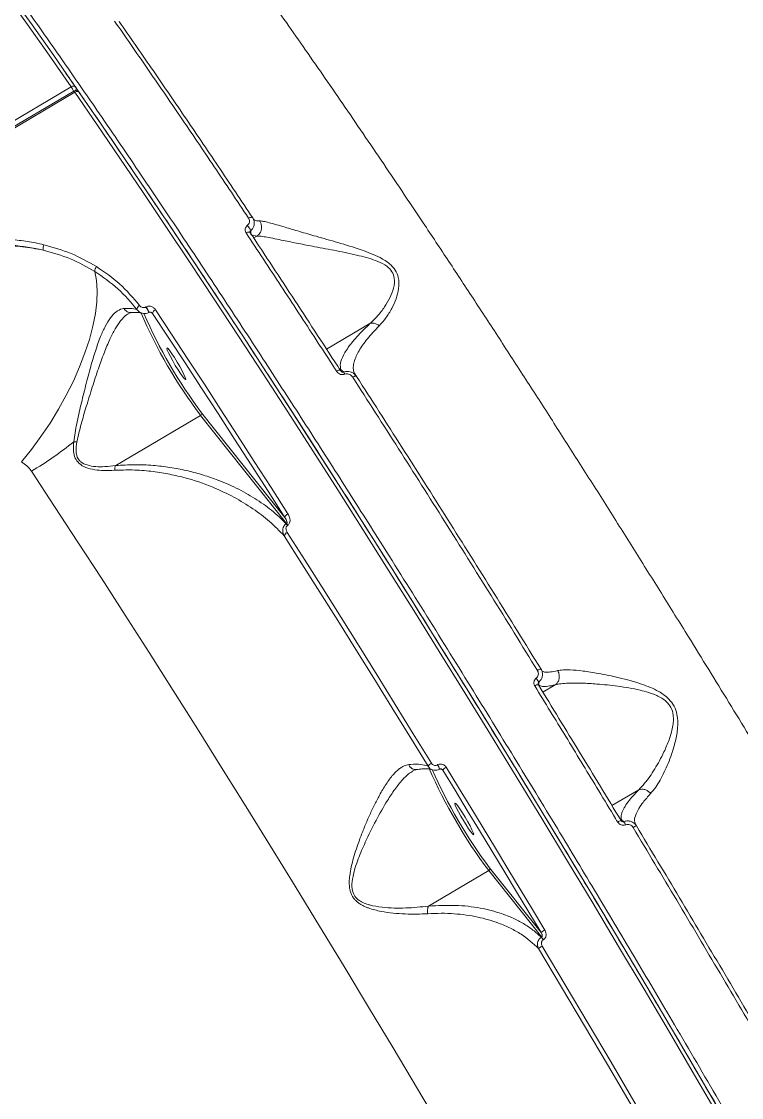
# Model space of a CAD drawing. Header units: millimetres. Extents: x -8607 to 7621, y -5747 to 4382.
# Drawn here: x 4446.3 to 4622.5, y 482.3 to 745.5 of the extents above; entities that cross this region are included whole.
import ezdxf

# ---------------------------------------------------------------- set-up
doc = ezdxf.new("R2010")
doc.units = ezdxf.units.MM
doc.layers.add('DIKOM_ОБЪЕКТ', color=7, linetype='Continuous')

msp = doc.modelspace()

# ---------------------------------------------------------------- linework, layer by layer
at = {"layer": 'DIKOM_ОБЪЕКТ', "color": 7, "linetype": 'Continuous', "lineweight": 15}
for p, q in [((4043.582, 484.021), (4458.451, 729.523)), ((4459.093, 728.521), (4044.224, 483.018)), ((4459.346, 728.231), (4044.477, 482.728)), ((4460.424, 728.229), (4460.459, 728.168)), ((4503.932, 693.052), (4503.122, 692.573)), ((4503.936, 693.055), (4503.932, 693.052)), ((4476.769, 675.667), (4476.844, 675.712)), ((4477.437, 674.351), (4477.462, 674.343)), ((4477.462, 674.343), (4477.537, 674.388)), ((4478.408, 674.064), (4477.924, 674.406)), ((4531.555, 671.619), (4520.959, 665.35)), ((4524.025, 660.636), (4524.42, 660.366)), ((4469.36, 636.895), (4490.145, 649.194)), ((4511.186, 622.738), (4490.145, 649.194)), ((4490.38, 649.822), (4510.745, 624.216)), ((4511.082, 622.677), (4511.186, 622.738)), ((4511.471, 622.327), (4511.367, 622.265)), ((4572.755, 583.306), (4572.76, 583.29)), ((4576.898, 583.256), (4573.875, 581.468)), ((4548.062, 563.686), (4548.09, 563.703)), ((4548.561, 562.636), (4548.585, 562.629)), ((4548.585, 562.629), (4548.614, 562.646)), ((4549.361, 562.41), (4548.964, 562.686)), ((4597.325, 557.604), (4590.776, 553.728)), ((4592.685, 550.579), (4593.016, 550.353)), ((4596.647, 549.06), (4596.759, 548.754)), ((4545.907, 529.147), (4560.616, 537.851)), ((4573.583, 521.576), (4560.616, 537.851)), ((4560.851, 538.479), (4573.447, 522.67)), ((4573.494, 521.524), (4573.583, 521.576)), ((4574.018, 520.922), (4573.929, 520.87))]:
    msp.add_line(p, q, dxfattribs=at)
at = {"layer": 'DIKOM_ОБЪЕКТ', "color": 7, "linetype": 'Continuous', "lineweight": 15, "flags": 128}
for points in [[(4369.009, 843.328), (4369.601, 842.825), (4372.164, 840.547), (4374.892, 837.974), (4377.782, 835.108), (4380.832, 831.95), (4384.04, 828.503), (4387.402, 824.77), (4390.917, 820.755), (4394.58, 816.461), (4398.389, 811.891), (4402.341, 807.05), (4406.432, 801.94), (4410.659, 796.568), (4415.018, 790.936), (4419.506, 785.051), (4424.119, 778.916), (4428.853, 772.538), (4433.704, 765.92), (4438.667, 759.07), (4443.74, 751.993), (4448.917, 744.694), (4454.194, 737.18), (4459.567, 729.457)], [(4458.451, 729.523), (4453.066, 737.264), (4447.776, 744.796), (4442.587, 752.113)], [(4459.532, 729.519), (4459.5, 729.559), (4459.403, 729.638), (4459.279, 729.69), (4459.133, 729.714), (4458.971, 729.709), (4458.799, 729.674), (4458.623, 729.611), (4458.451, 729.523)], [(4459.346, 728.231), (4459.518, 728.319), (4459.693, 728.381), (4459.865, 728.416), (4460.027, 728.422), (4460.172, 728.399), (4460.296, 728.347), (4460.393, 728.269), (4460.424, 728.229)], [(4617.1, 477.314), (4610.973, 487.817), (4604.809, 498.321), (4598.613, 508.816), (4592.39, 519.295), (4586.146, 529.748), (4579.886, 540.167), (4573.614, 550.542), (4567.337, 560.866), (4561.06, 571.128), (4554.788, 581.321), (4548.525, 591.436), (4542.279, 601.465), (4536.053, 611.399), (4529.853, 621.229), (4523.684, 630.948), (4517.552, 640.547), (4511.461, 650.018), (4505.417, 659.354), (4499.424, 668.545), (4493.489, 677.586), (4487.615, 686.467), (4481.809, 695.182), (4476.073, 703.722), (4470.415, 712.082), (4464.837, 720.254), (4459.346, 728.231)], [(4460.459, 728.168), (4465.937, 720.21), (4471.502, 712.058), (4477.147, 703.718), (4482.868, 695.197), (4488.661, 686.503), (4494.521, 677.643), (4500.442, 668.625), (4506.42, 659.455), (4512.45, 650.142), (4518.526, 640.693), (4524.644, 631.117), (4530.798, 621.421), (4536.983, 611.614), (4543.195, 601.704), (4549.426, 591.699), (4555.674, 581.608), (4561.931, 571.439), (4568.194, 561.201), (4574.456, 550.902), (4580.712, 540.552), (4586.957, 530.158), (4593.187, 519.73), (4599.395, 509.276), (4605.576, 498.805), (4611.725, 488.326), (4617.838, 477.848)], [(4501.879, 697.428), (4502.043, 697.514), (4502.209, 697.579), (4502.369, 697.622), (4502.518, 697.641), (4502.651, 697.635), (4502.762, 697.604), (4502.849, 697.55), (4502.907, 697.475)], [(4501.246, 693.815), (4501.416, 693.903), (4501.586, 693.97), (4501.75, 694.013), (4501.902, 694.031), (4502.035, 694.022), (4502.146, 693.988), (4502.229, 693.929), (4502.282, 693.847)], [(4446.325, 637.795), (4448.756, 640.814), (4451.09, 643.987), (4453.303, 647.284), (4455.374, 650.671), (4457.282, 654.116), (4459.008, 657.583), (4460.536, 661.04), (4461.85, 664.452), (4462.937, 667.784), (4463.786, 671.005), (4464.39, 674.083), (4464.742, 676.986), (4464.838, 679.687), (4464.678, 682.159), (4464.263, 684.377)], [(4510.745, 624.216), (4506.629, 630.663), (4502.53, 637.053), (4498.451, 643.384), (4494.394, 649.653), (4490.359, 655.857), (4486.349, 661.996), (4482.365, 668.065), (4478.408, 674.064)], [(4479.084, 675.031), (4483.05, 669.018), (4487.044, 662.934), (4491.063, 656.781), (4495.107, 650.561), (4499.175, 644.278), (4503.263, 637.932), (4507.372, 631.527), (4511.498, 625.064)], [(4486.177, 658.144), (4486.423, 657.947), (4486.486, 658.065), (4486.362, 658.487), (4486.06, 659.179), (4485.605, 660.085), (4485.034, 661.132), (4484.393, 662.236), (4483.734, 663.305), (4483.111, 664.255), (4482.573, 665.007), (4482.165, 665.502), (4481.919, 665.699), (4481.856, 665.581), (4481.98, 665.159), (4482.282, 664.467), (4482.737, 663.561), (4483.308, 662.514), (4483.949, 661.41), (4484.608, 660.341), (4485.231, 659.391), (4485.769, 658.639), (4486.177, 658.144)], [(4523.388, 659.991), (4523.556, 660.081), (4523.724, 660.153), (4523.883, 660.203), (4524.028, 660.231), (4524.154, 660.234), (4524.255, 660.214), (4524.329, 660.17), (4524.354, 660.139)], [(4524.42, 660.366), (4524.332, 660.325), (4524.242, 660.302)], [(4527.34, 658.534), (4527.504, 658.622), (4527.666, 658.692), (4527.821, 658.743), (4527.962, 658.773), (4528.086, 658.781), (4528.188, 658.765), (4528.264, 658.728), (4528.311, 658.67)], [(4549.118, 474.411), (4543.179, 484.434), (4537.216, 494.435), (4531.235, 504.404), (4525.242, 514.331), (4519.242, 524.208), (4513.242, 534.024), (4507.245, 543.772), (4501.259, 553.441), (4495.289, 563.024), (4489.339, 572.51), (4483.417, 581.892), (4477.527, 591.16), (4471.674, 600.306), (4465.865, 609.322), (4460.104, 618.198), (4454.397, 626.927), (4448.75, 635.501)], [(4545.773, 563.401), (4541.345, 570.598), (4536.922, 577.756), (4532.506, 584.874), (4528.098, 591.947), (4523.7, 598.973), (4519.314, 605.949), (4514.942, 612.871), (4510.586, 619.738)], [(4511.349, 620.553), (4515.715, 613.671), (4520.096, 606.733), (4524.492, 599.742), (4528.899, 592.7), (4533.317, 585.611), (4537.743, 578.478), (4542.176, 571.304), (4546.613, 564.092)], [(4573.447, 522.67), (4570.443, 527.676), (4567.436, 532.673), (4564.426, 537.66), (4561.415, 542.636), (4558.402, 547.6), (4555.388, 552.551), (4552.374, 557.488), (4549.361, 562.41)], [(4550.206, 563.111), (4553.226, 558.177), (4556.247, 553.228), (4559.268, 548.265), (4562.288, 543.289), (4565.307, 538.301), (4568.324, 533.303), (4571.338, 528.294), (4574.349, 523.276)], [(4556.648, 546.8), (4556.894, 546.604), (4556.957, 546.721), (4556.833, 547.143), (4556.531, 547.835), (4556.076, 548.742), (4555.505, 549.789), (4554.864, 550.892), (4554.205, 551.962), (4553.582, 552.911), (4553.044, 553.664), (4552.636, 554.158), (4552.39, 554.355), (4552.327, 554.238), (4552.451, 553.816), (4552.753, 553.124), (4553.208, 552.217), (4553.779, 551.17), (4554.42, 550.067), (4555.079, 548.997), (4555.703, 548.048), (4556.24, 547.295), (4556.648, 546.8)], [(4617.131, 443.115), (4611.709, 452.553), (4606.245, 462.009), (4600.744, 471.477), (4595.21, 480.952), (4589.646, 490.426), (4584.057, 499.892), (4578.445, 509.346), (4572.816, 518.779)], [(4573.716, 519.37), (4579.358, 509.916), (4584.982, 500.442), (4590.584, 490.954), (4596.16, 481.46), (4601.706, 471.964), (4607.219, 462.475), (4612.695, 452.998), (4618.13, 443.539)]]:
    msp.add_lwpolyline(points, dxfattribs=at)
at = {"layer": 'DIKOM_ОБЪЕКТ', "color": 7, "linetype": 'Continuous', "lineweight": 15}
for centre, radius, start, end in [((4450.372, 724.014), 9.779, 27.32153, 34.29421), ((4458.709, 728.95), 1, 24.21783, 34.70362), ((4458.939, 729.089), 0.734, 324.01716, 21.63514), ((4459.602, 727.66), 1, 34.6639, 120.61533), ((4458.743, 727.961), 0.66, 24.11737, 58.04567), ((4499.758, 693.506), 2.767, 18.30534, 49.3764), ((4453.647, 690.031), 2.064, 154.1135, 191.56945), ((4465.787, 684.498), 1.529, 135.61446, 184.53355), ((4475.739, 675.023), 1.185, 116.66675, 176.3071), ((4586.331, 721.98), 120.621, 203.25582, 217.11556), ((4586.768, 722.264), 120.576, 203.54158, 216.92761), ((4473.397, 673.059), 4.263, 17.54036, 37.72687), ((4473.383, 673.051), 4.366, 17.84837, 37.55267), ((4479.464, 674.045), 1.056, 111.11765, 179.0045), ((4520.051, 657.128), 5.753, 21.66099, 27.38894), ((4489.919, 649.637), 0.497, 296.98629, 21.88475), ((4407.251, 705.663), 81.516, 300.60283, 309.48281), ((4459.072, 635.684), 7.064, 83.59005, 89.9071), ((4511.947, 623.908), 1.24, 111.20803, 165.60628), ((4506.985, 619.537), 5.162, 31.90673, 37.46593), ((4507.089, 619.598), 5.162, 31.90673, 37.46593), ((4511.889, 619.283), 1.38, 113.04684, 160.73443), ((4573.332, 585.903), 1.176, 86.01861, 132.06042), ((4569.929, 582.641), 3.202, 23.34564, 44.40589), ((4572.718, 582.06), 1.247, 88.28248, 131.53641), ((4547.598, 562.035), 2.281, 115.59748, 143.18243), ((4545.542, 561.78), 3.16, 15.58413, 37.10001), ((4545.554, 561.788), 3.177, 15.65907, 37.05599), ((4660.799, 613.058), 125.271, 203.66818, 216.8955), ((4658.513, 611.738), 122.085, 203.7554, 216.87469), ((4551.071, 561.207), 2.092, 114.45388, 144.87406), ((4593.515, 547.902), 2.238, 103.47315, 126.85248), ((4590.433, 547.686), 3.878, 20.16256, 33.22437), ((4597.336, 546.484), 2.342, 104.24443, 126.51223), ((4560.39, 538.293), 0.497, 297.02225, 21.96596), ((4576.958, 518.415), 5.517, 118.21767, 129.52436), ((4568.167, 517.512), 6.669, 30.22715, 36.98134), ((4568.256, 517.565), 6.669, 30.22715, 36.98134), ((4577.157, 513.152), 7.106, 118.95588, 127.64948)]:
    msp.add_arc(centre, radius, start, end, dxfattribs=at)
for points, knots in [([(4403.164, 807.87), (4404.701, 805.953), (4408.731, 800.927), (4415.644, 792.037), (4423.762, 781.325), (4432.045, 770.132), (4440.195, 758.897), (4448.388, 747.402), (4456.493, 735.853), (4465.331, 723.081), (4474.933, 709.002), (4485.147, 693.801), (4495.306, 678.476), (4505.084, 663.544), (4514.717, 648.668), (4524.073, 634.068), (4534.097, 618.27), (4544.789, 601.241), (4555.942, 583.276), (4566.833, 565.544), (4577.137, 548.599), (4587.123, 532.018), (4596.675, 516.014), (4606.618, 499.202), (4616.925, 481.608), (4627.372, 463.584), (4637.4, 446.102), (4646.731, 429.672), (4655.631, 413.844), (4664.013, 398.794), (4672.854, 382.76), (4682.088, 365.823), (4691.46, 348.402), (4700.268, 331.805), (4708.291, 316.477), (4715.778, 301.97), (4722.674, 288.416), (4729.673, 274.446), (4736.692, 260.182), (4743.51, 246.018), (4749.698, 232.855), (4755.128, 221.007), (4759.997, 210.083), (4764.283, 200.163), (4768.224, 190.745), (4770.506, 184.992), (4771.67, 182.06)], [0, 0, 0, 0, 0.0156509, 0.0410528, 0.0664547, 0.0899044, 0.1133542, 0.1348277, 0.1563011, 0.1771003, 0.2025022, 0.227904, 0.2513538, 0.2748036, 0.2962771, 0.3177505, 0.3385497, 0.3639515, 0.3893534, 0.4128032, 0.436253, 0.4577264, 0.4791999, 0.4999991, 0.5244807, 0.5489623, 0.5715463, 0.5941304, 0.614795, 0.6354597, 0.6554668, 0.6808687, 0.7062706, 0.7297205, 0.7531703, 0.7746438, 0.7961173, 0.8169165, 0.8423185, 0.8677204, 0.8911702, 0.9146201, 0.9360936, 0.9575671, 0.9783663, 1, 1, 1, 1]), ([(4487.93, 777.405), (4490.738, 773.599), (4496.362, 765.973), (4505.301, 753.52), (4514.595, 740.338), (4524.262, 726.38), (4534.26, 711.708), (4543.169, 698.436), (4550.84, 686.875), (4557.188, 677.23), (4563.616, 667.386), (4570.086, 657.399), (4576.582, 647.299), (4583.104, 637.084), (4589.675, 626.718), (4596.272, 616.239), (4602.879, 605.672), (4610.575, 593.281), (4619.385, 578.979), (4629.19, 562.906), (4638.886, 546.861), (4648.319, 531.104), (4657.575, 515.502), (4666.579, 500.188), (4675.686, 484.561), (4684.867, 468.657), (4694.046, 452.599), (4702.966, 436.837), (4711.494, 421.616), (4719.715, 406.793), (4727.569, 392.482), (4735.37, 378.115), (4743.082, 363.746), (4750.627, 349.508), (4757.793, 335.802), (4764.482, 322.828), (4770.767, 310.452), (4776.616, 298.752), (4781.993, 287.802), (4786.946, 277.543), (4789.92, 271.225), (4791.409, 268.063)], [0, 0, 0, 0, 0.03134419, 0.06278625, 0.09437289, 0.12605966, 0.15789521, 0.18983324, 0.20889685, 0.22796047, 0.24711226, 0.26626406, 0.28515516, 0.30404626, 0.32302307, 0.34199989, 0.36083371, 0.37968863, 0.40783653, 0.43605496, 0.46343133, 0.4908725, 0.51724689, 0.54367912, 0.56966771, 0.59786162, 0.62612609, 0.65354693, 0.68103254, 0.70744938, 0.73392402, 0.75995407, 0.78821804, 0.81655262, 0.84404121, 0.87159459, 0.89807625, 0.92461569, 0.95070922, 0.97533148, 1, 1, 1, 1]), ([(4501.879, 697.428), (4499.063, 701.649), (4493.428, 710.097), (4485.159, 722.312), (4477.016, 734.216), (4471.741, 741.798), (4469.102, 745.592)], [0, 0, 0, 0, 0.2488739, 0.4981939, 0.748869, 1, 1, 1, 1]), ([(4470.205, 745.528), (4472.814, 741.776), (4478.038, 734.267), (4486.137, 722.431), (4494.41, 710.213), (4500.073, 701.723), (4502.907, 697.475)], [0, 0, 0, 0, 0.248874, 0.4981941, 0.7488692, 1, 1, 1, 1]), ([(4770.105, 182.848), (4769.016, 185.591), (4766.485, 191.965), (4761.851, 202.969), (4756.229, 215.805), (4749.995, 229.537), (4743.195, 244.076), (4735.854, 259.362), (4727.993, 275.352), (4719.614, 292.034), (4710.741, 309.366), (4701.405, 327.29), (4691.652, 345.719), (4681.525, 364.57), (4671.183, 383.552), (4660.65, 402.621), (4649.963, 421.732), (4639.021, 441.066), (4627.872, 460.54), (4616.565, 480.07), (4604.984, 499.848), (4593.14, 519.845), (4581.049, 540.024), (4568.899, 560.075), (4556.744, 579.905), (4544.643, 599.42), (4532.634, 618.557), (4520.738, 637.276), (4508.973, 655.554), (4497.375, 673.337), (4485.994, 690.55), (4474.896, 707.087), (4465.215, 721.308), (4459.361, 729.741), (4456.984, 733.167)], [0, 0, 0, 0, 0.0241323, 0.0560857, 0.0881398, 0.1202452, 0.1523506, 0.1844047, 0.2163581, 0.2483115, 0.2803656, 0.312471, 0.3445764, 0.3766305, 0.4085839, 0.4393595, 0.4702252, 0.5011365, 0.5320479, 0.5629135, 0.5936892, 0.6256425, 0.6576965, 0.6898019, 0.7219072, 0.7539612, 0.7859145, 0.8178679, 0.8499219, 0.8820272, 0.9141326, 0.9461866, 0.9781399, 1, 1, 1, 1]), ([(4501.246, 693.815), (4501.221, 693.855), (4501.114, 694.03), (4501.011, 694.374), (4501.041, 694.833), (4501.217, 695.268), (4501.445, 695.493), (4501.56, 695.606)], [0, 0, 0, 0, 0.07334, 0.3225289, 0.5550505, 0.7773837, 1, 1, 1, 1]), ([(4501.56, 695.606), (4501.676, 695.72), (4501.907, 695.948), (4502.085, 696.389), (4502.117, 696.856), (4502.014, 697.208), (4501.904, 697.387), (4501.879, 697.428)], [0, 0, 0, 0, 0.2210992, 0.4418507, 0.6744982, 0.9251297, 1, 1, 1, 1]), ([(4502.907, 697.475), (4502.95, 697.404), (4503.135, 697.097), (4503.31, 696.491), (4503.257, 695.693), (4502.959, 694.946), (4502.578, 694.566), (4502.385, 694.375)], [0, 0, 0, 0, 0.07351569, 0.31982425, 0.55076231, 0.77342301, 1, 1, 1, 1]), ([(4503.089, 697.227), (4503.143, 697.118), (4503.314, 696.773), (4504.026, 696.764), (4504.514, 696.759)], [0, 0, 0, 0, 0.312847, 1, 1, 1, 1]), ([(4504.514, 696.759), (4504.541, 696.724), (4504.715, 696.498), (4504.975, 695.987), (4505.112, 695.181), (4504.973, 694.34), (4504.584, 693.576), (4504.152, 693.229), (4503.936, 693.055)], [0, 0, 0, 0, 0.0319477, 0.2048554, 0.4036422, 0.6024283, 0.8012141, 1, 1, 1, 1]), ([(4504.514, 696.759), (4504.544, 696.759), (4504.808, 696.763), (4505.488, 696.67), (4506.855, 696.339), (4508.636, 695.836), (4511.094, 695.111), (4514.34, 694.152), (4518.693, 692.896), (4523.769, 691.452), (4528.314, 690.093), (4531.763, 688.836), (4534.165, 687.769), (4536.306, 686.441), (4537.86, 684.739), (4538.71, 682.629), (4538.69, 680.188), (4538.002, 677.646), (4536.904, 675.238), (4535.514, 672.99), (4534.402, 671.744), (4533.842, 671.118)], [0, 0, 0, 0, 0.0056302, 0.050195, 0.0960217, 0.143343, 0.1917784, 0.2623064, 0.3349975, 0.4257397, 0.519189, 0.5587289, 0.5987864, 0.6438233, 0.6799326, 0.7160762, 0.7691291, 0.823202, 0.8784525, 0.9388515, 1, 1, 1, 1]), ([(4431.447, 691.69), (4432.819, 691.868), (4435.558, 692.222), (4439.66, 692.375), (4443.748, 692.235), (4447.82, 691.791), (4450.464, 691.219), (4451.791, 690.932)], [0, 0, 0, 0, 0.1976813, 0.3947, 0.5930892, 0.7957984, 1, 1, 1, 1]), ([(4523.388, 659.991), (4523.057, 660.503), (4521.401, 663.065), (4516.842, 670.094), (4509.753, 680.954), (4504.083, 689.526), (4501.246, 693.815)], [0, 0, 0, 0, 0.0441427, 0.2207211, 0.6100162, 1, 1, 1, 1]), ([(4502.385, 694.375), (4502.351, 694.344), (4502.311, 694.308), (4502.254, 694.228), (4502.211, 694.132), (4502.204, 694), (4502.238, 693.906), (4502.273, 693.858), (4502.282, 693.847)], [0, 0, 0, 0, 0.1599555, 0.1864954, 0.3964504, 0.6399172, 0.9173028, 1, 1, 1, 1]), ([(4502.282, 693.847), (4505.909, 688.362), (4513.173, 677.377), (4520.635, 665.867), (4524.371, 660.104)], [0, 0, 0, 0, 0.4992722, 1, 1, 1, 1]), ([(4502.385, 694.375), (4502.395, 694.119), (4502.408, 693.801), (4502.437, 693.506), (4502.443, 693.448)], [0, 0, 0, 0, 0.8058733, 1, 1, 1, 1]), ([(4503.932, 693.052), (4503.406, 693.111), (4502.806, 693.179), (4502.482, 693.419), (4502.443, 693.448)], [0, 0, 0, 0, 0.8785802, 1, 1, 1, 1]), ([(4531.564, 671.624), (4531.565, 671.625), (4532.211, 672.198), (4533.468, 673.46), (4535.105, 675.581), (4536.491, 677.859), (4537.433, 680.214), (4537.73, 682.466), (4537.076, 684.378), (4535.629, 685.841), (4533.578, 686.875), (4531.265, 687.661), (4527.883, 688.53), (4523.399, 689.456), (4518.383, 690.372), (4514.019, 691.23), (4510.762, 691.888), (4508.253, 692.406), (4506.403, 692.771), (4504.927, 693.016), (4504.214, 693.067), (4503.936, 693.055), (4503.936, 693.055)], [0, 0, 0, 0, 0.00008225, 0.06232455, 0.12456778, 0.17941439, 0.23410565, 0.28469312, 0.31776212, 0.35073444, 0.39339684, 0.43281439, 0.47231893, 0.56657233, 0.6608638, 0.73447722, 0.80798494, 0.85652107, 0.90501739, 0.95252056, 0.9999883, 1, 1, 1, 1]), ([(4451.626, 689.617), (4449.086, 690.111), (4445.244, 690.858), (4439.862, 691.022), (4435.768, 690.881), (4433.035, 690.524), (4431.69, 690.349)], [0, 0, 0, 0, 0.3951678, 0.5979285, 0.8021812, 1, 1, 1, 1]), ([(4431.832, 690.034), (4433.44, 690.25), (4436.672, 690.685), (4441.621, 690.808), (4446.661, 690.536), (4449.964, 689.924), (4451.626, 689.617)], [0, 0, 0, 0, 0.2373861, 0.4771596, 0.7370093, 1, 1, 1, 1]), ([(4464.263, 684.377), (4462.319, 685.478), (4458.386, 687.706), (4453.896, 688.975), (4451.626, 689.617)], [0, 0, 0, 0, 0.4941564, 1, 1, 1, 1]), ([(4451.791, 690.932), (4454.057, 690.291), (4458.642, 688.994), (4462.662, 686.718), (4464.695, 685.567)], [0, 0, 0, 0, 0.4941765, 1, 1, 1, 1]), ([(4474.557, 675.099), (4473.081, 676.843), (4470.091, 680.375), (4466.222, 683.032), (4464.263, 684.377)], [0, 0, 0, 0, 0.493766, 1, 1, 1, 1]), ([(4464.695, 685.567), (4466.647, 684.228), (4470.601, 681.515), (4473.659, 677.908), (4475.207, 676.082)], [0, 0, 0, 0, 0.4937617, 1, 1, 1, 1]), ([(4459.083, 642.748), (4459.316, 644.205), (4459.789, 647.157), (4460.862, 651.747), (4462.002, 656.466), (4463.188, 660.952), (4464.402, 665.024), (4465.583, 668.342), (4466.807, 671.058), (4468.051, 673.115), (4469.428, 674.593), (4470.566, 675.204), (4471.248, 675.303), (4471.399, 675.325)], [0, 0, 0, 0, 0.1027355, 0.2080261, 0.319922, 0.4345866, 0.5337337, 0.6355488, 0.7190785, 0.8048824, 0.8885099, 0.9753342, 1, 1, 1, 1]), ([(4472.529, 674.026), (4472.366, 673.952), (4471.679, 673.639), (4470.575, 672.391), (4469.209, 670.386), (4467.86, 667.732), (4466.495, 664.462), (4465.071, 660.502), (4463.622, 656.08), (4462.219, 651.511), (4460.862, 647.022), (4460.196, 644.152), (4459.86, 642.703)], [0, 0, 0, 0, 0.0286463, 0.121001, 0.2109513, 0.303392, 0.4118227, 0.5231322, 0.646629, 0.7729922, 0.8854446, 1, 1, 1, 1]), ([(4471.399, 675.325), (4471.945, 675.348), (4473.196, 675.402), (4474.066, 675.208), (4474.557, 675.099)], [0, 0, 0, 0, 0.4365684, 1, 1, 1, 1]), ([(4473.09, 674.358), (4472.976, 674.347), (4472.66, 674.315), (4472.149, 674.514), (4471.71, 674.86), (4471.488, 675.166), (4471.411, 675.303), (4471.399, 675.325)], [0, 0, 0, 0, 0.1707618, 0.4760484, 0.7813427, 0.9660457, 1, 1, 1, 1]), ([(4472.51, 674.07), (4472.609, 674.133), (4472.875, 674.302), (4473.052, 674.319), (4473.163, 674.329)], [0, 0, 0, 0, 0.3725987, 1, 1, 1, 1]), ([(4473.092, 674.318), (4473.214, 674.332), (4473.816, 674.396), (4474.615, 674.377), (4475.393, 674.295), (4475.627, 674.215), (4475.717, 674.185)], [0, 0, 0, 0, 0.0899591, 0.4441248, 0.7885538, 1, 1, 1, 1]), ([(4477.437, 674.351), (4477.243, 674.26), (4476.856, 674.077), (4476.188, 674.059), (4475.53, 674.238), (4474.953, 674.596), (4474.681, 674.941), (4474.557, 675.099)], [0, 0, 0, 0, 0.1951137, 0.3898948, 0.593446, 0.8140328, 1, 1, 1, 1]), ([(4475.207, 676.082), (4475.309, 675.972), (4475.511, 675.755), (4475.903, 675.573), (4476.277, 675.521), (4476.566, 675.565), (4476.712, 675.638), (4476.769, 675.667)], [0, 0, 0, 0, 0.2717964, 0.5388461, 0.7375677, 0.8966132, 1, 1, 1, 1]), ([(4476.844, 675.712), (4476.971, 675.771), (4477.224, 675.89), (4477.692, 675.917), (4478.222, 675.793), (4478.729, 675.486), (4478.972, 675.174), (4479.084, 675.031)], [0, 0, 0, 0, 0.1522737, 0.3040478, 0.5080195, 0.7732317, 1, 1, 1, 1]), ([(4478.408, 674.064), (4478.356, 674.122), (4478.245, 674.245), (4478.042, 674.376), (4477.837, 674.445), (4477.683, 674.452), (4477.579, 674.429), (4477.534, 674.407), (4477.512, 674.395)], [0, 0, 0, 0, 0.27595256, 0.58120693, 0.78407292, 0.90455629, 0.95312184, 1, 1, 1, 1]), ([(4524.42, 660.366), (4524.343, 660.854), (4524.186, 661.836), (4524.97, 663.9), (4526.636, 666.463), (4528.93, 669.11), (4530.857, 670.952), (4531.555, 671.619)], [0, 0, 0, 0, 0.2061847, 0.4154246, 0.6401059, 0.8695985, 1, 1, 1, 1]), ([(4531.555, 671.619), (4531.556, 671.62), (4531.559, 671.622), (4531.562, 671.623), (4531.564, 671.624), (4531.564, 671.624)], [0, 0, 0, 0, 0.4506027, 0.8200212, 1, 1, 1, 1]), ([(4533.842, 671.118), (4533.804, 671.147), (4533.539, 671.353), (4533, 671.635), (4532.23, 671.793), (4531.786, 671.681), (4531.564, 671.624)], [0, 0, 0, 0, 0.0544763, 0.3767164, 0.6883582, 1, 1, 1, 1]), ([(4533.842, 671.118), (4533.205, 670.454), (4531.47, 668.646), (4529.415, 665.984), (4528.111, 663.637), (4527.552, 661.897), (4527.448, 660.637), (4527.592, 659.707), (4527.907, 659.276), (4528.01, 659.134)], [0, 0, 0, 0, 0.1205663, 0.3285332, 0.54108, 0.6708298, 0.8014412, 0.9346922, 1, 1, 1, 1]), ([(4525.398, 659.251), (4525.23, 659.205), (4524.897, 659.112), (4524.354, 659.205), (4523.837, 659.465), (4523.532, 659.775), (4523.402, 659.969), (4523.388, 659.991)], [0, 0, 0, 0, 0.2147712, 0.4259281, 0.681714, 0.9641494, 1, 1, 1, 1]), ([(4524.59, 659.894), (4524.59, 659.894), (4524.48, 659.948), (4524.417, 660.045), (4524.353, 660.141)], [0, 0, 0, 0, 0.0020203, 1, 1, 1, 1]), ([(4524.42, 660.366), (4524.472, 660.323), (4524.708, 660.127), (4524.961, 659.929), (4525.159, 659.774)], [0, 0, 0, 0, 0.2174604, 1, 1, 1, 1]), ([(4524.59, 659.894), (4524.654, 659.855), (4524.763, 659.786), (4524.939, 659.745), (4525.071, 659.748), (4525.133, 659.767), (4525.159, 659.774)], [0, 0, 0, 0, 0.4335393, 0.7470244, 0.8941686, 1, 1, 1, 1]), ([(4525.159, 659.774), (4525.421, 659.851), (4525.935, 660.001), (4526.778, 659.89), (4527.579, 659.514), (4528.072, 659.034), (4528.278, 658.721), (4528.311, 658.67)], [0, 0, 0, 0, 0.22339789, 0.43766818, 0.68497801, 0.94883975, 1, 1, 1, 1]), ([(4527.34, 658.534), (4527.191, 658.72), (4526.928, 659.047), (4526.39, 659.303), (4525.874, 659.386), (4525.557, 659.296), (4525.398, 659.251)], [0, 0, 0, 0, 0.3292165, 0.5797724, 0.7886019, 1, 1, 1, 1]), ([(4572.545, 586.775), (4568.76, 592.9), (4561.18, 605.168), (4549.842, 623.256), (4538.529, 641.128), (4531.073, 652.727), (4527.34, 658.534)], [0, 0, 0, 0, 0.2482503, 0.4971899, 0.7482385, 1, 1, 1, 1]), ([(4528.311, 658.67), (4531.984, 652.957), (4539.339, 641.516), (4550.571, 623.775), (4561.936, 605.649), (4569.584, 593.273), (4573.414, 587.075)], [0, 0, 0, 0, 0.2482505, 0.4971902, 0.7482387, 1, 1, 1, 1]), ([(4469.109, 635.754), (4468.23, 635.714), (4466.614, 635.641), (4464.216, 635.843), (4462.129, 636.33), (4460.42, 637.272), (4459.378, 638.68), (4458.929, 640.556), (4459.027, 641.948), (4459.083, 642.748)], [0, 0, 0, 0, 0.1839977, 0.3384108, 0.4956213, 0.6241643, 0.7374526, 0.8492076, 1, 1, 1, 1]), ([(4459.86, 642.703), (4459.744, 641.958), (4459.546, 640.68), (4459.831, 639.043), (4460.387, 638.21), (4461.168, 637.507), (4462.468, 636.913), (4464.498, 636.604), (4466.876, 636.61), (4468.482, 636.794), (4469.36, 636.895)], [0, 0, 0, 0, 0.150404, 0.2579114, 0.3420738, 0.3655549, 0.4905033, 0.648814, 0.8079294, 1, 1, 1, 1]), ([(4448.75, 635.501), (4448.721, 635.544), (4448.405, 636.014), (4447.684, 636.873), (4446.783, 637.484), (4446.325, 637.795)], [0, 0, 0, 0, 0.0468117, 0.5142778, 1, 1, 1, 1]), ([(4469.354, 636.89), (4470.928, 636.991), (4474.095, 637.196), (4478.502, 636.985), (4482.684, 636.497), (4486.635, 635.739), (4490.398, 634.75), (4494.549, 633.353), (4498.954, 631.45), (4503.466, 628.917), (4507.584, 626.028), (4509.914, 623.796), (4511.082, 622.677)], [0, 0, 0, 0, 0.0822815, 0.1655635, 0.2473025, 0.3294893, 0.4127858, 0.4963688, 0.6205638, 0.7454524, 0.8723894, 1, 1, 1, 1]), ([(4469.109, 635.754), (4469.11, 635.794), (4469.117, 636.009), (4469.169, 636.431), (4469.288, 636.726), (4469.354, 636.89)], [0, 0, 0, 0, 0.0927063, 0.4978143, 1, 1, 1, 1]), ([(4510.586, 619.738), (4509.432, 620.916), (4507.116, 623.278), (4502.979, 626.411), (4498.359, 629.234), (4492.799, 631.87), (4487.34, 633.733), (4482.172, 634.925), (4477.977, 635.568), (4473.647, 635.915), (4470.563, 635.805), (4469.109, 635.754)], [0, 0, 0, 0, 0.1266496, 0.2539552, 0.3833036, 0.5133748, 0.6746734, 0.7563522, 0.8384276, 0.923821, 1, 1, 1, 1]), ([(4469.36, 636.895), (4469.359, 636.894), (4469.357, 636.893), (4469.355, 636.891), (4469.354, 636.89), (4469.354, 636.89)], [0, 0, 0, 0, 0.41913426, 0.76929819, 1, 1, 1, 1]), ([(4511.186, 622.738), (4511.2, 622.748), (4511.23, 622.771), (4511.266, 622.83), (4511.301, 622.974), (4511.218, 623.488), (4510.957, 623.89), (4510.745, 624.216)], [0, 0, 0, 0, 0.0232943, 0.0519863, 0.1042428, 0.2733778, 1, 1, 1, 1]), ([(4511.498, 625.064), (4511.645, 624.794), (4511.926, 624.276), (4512.051, 623.506), (4511.957, 622.93), (4511.764, 622.549), (4511.569, 622.401), (4511.471, 622.327)], [0, 0, 0, 0, 0.3089038, 0.5923477, 0.769742, 0.8844973, 1, 1, 1, 1]), ([(4510.586, 619.738), (4510.463, 620.014), (4510.221, 620.555), (4510.218, 621.37), (4510.422, 621.978), (4510.709, 622.403), (4510.955, 622.584), (4511.082, 622.677)], [0, 0, 0, 0, 0.2736306, 0.5372557, 0.7207985, 0.8565464, 1, 1, 1, 1]), ([(4511.367, 622.265), (4511.304, 622.217), (4511.178, 622.122), (4511.054, 621.88), (4510.998, 621.522), (4511.08, 621.045), (4511.256, 620.722), (4511.349, 620.553)], [0, 0, 0, 0, 0.1190139, 0.237429, 0.412333, 0.6910396, 1, 1, 1, 1]), ([(4573.414, 587.075), (4573.442, 587.027), (4573.61, 586.74), (4573.797, 586.146), (4573.767, 585.307), (4573.466, 584.506), (4573.068, 584.109), (4572.869, 583.91)], [0, 0, 0, 0, 0.0479814, 0.2861611, 0.5242711, 0.7620832, 1, 1, 1, 1]), ([(4577.463, 586.743), (4577.893, 586.816), (4578.761, 586.964), (4580.808, 586.946), (4583.65, 586.685), (4587.685, 586.056), (4592.524, 585.062), (4596.886, 583.893), (4600.147, 582.672), (4602.441, 581.579), (4604.554, 580.107), (4606.067, 578.097), (4606.898, 575.65), (4606.938, 572.67), (4606.341, 569.399), (4605.226, 565.7), (4603.595, 561.813), (4601.82, 558.621), (4600.646, 557.182), (4600.231, 556.674)], [0, 0, 0, 0, 0.0443359, 0.0895887, 0.1599534, 0.2324657, 0.3224987, 0.4152107, 0.4503604, 0.4859282, 0.532942, 0.5664249, 0.5998052, 0.653098, 0.7102645, 0.7686664, 0.8578768, 0.9497899, 1, 1, 1, 1]), ([(4571.891, 582.993), (4571.874, 583.023), (4571.773, 583.195), (4571.661, 583.55), (4571.679, 584.05), (4571.859, 584.527), (4572.098, 584.763), (4572.217, 584.882)], [0, 0, 0, 0, 0.0489193, 0.2870857, 0.5249643, 0.7625368, 1, 1, 1, 1]), ([(4572.217, 584.882), (4572.336, 585), (4572.576, 585.238), (4572.757, 585.717), (4572.775, 586.219), (4572.663, 586.575), (4572.562, 586.747), (4572.545, 586.775)], [0, 0, 0, 0, 0.2376974, 0.4754976, 0.7137247, 0.9520118, 1, 1, 1, 1]), ([(4573.548, 586.889), (4573.61, 586.784), (4573.769, 586.514), (4574.488, 586.34), (4575.666, 586.348), (4576.861, 586.611), (4577.463, 586.743)], [0, 0, 0, 0, 0.1637233, 0.4234628, 0.7097293, 1, 1, 1, 1]), ([(4577.463, 586.743), (4577.487, 586.704), (4577.594, 586.531), (4577.797, 586.088), (4577.939, 585.368), (4577.838, 584.533), (4577.497, 583.775), (4577.102, 583.432), (4576.904, 583.26)], [0, 0, 0, 0, 0.0350348, 0.1552513, 0.3664391, 0.5776263, 0.7888131, 1, 1, 1, 1]), ([(4592.172, 549.692), (4591.829, 550.26), (4590.115, 553.102), (4585.88, 560.101), (4579.459, 570.66), (4574.415, 578.881), (4571.891, 582.993)], [0, 0, 0, 0, 0.0507693, 0.253855, 0.6266991, 1, 1, 1, 1]), ([(4572.761, 583.31), (4572.737, 583.349), (4572.691, 583.423), (4572.696, 583.505), (4572.698, 583.544)], [0, 0, 0, 0, 0.5275786, 1, 1, 1, 1]), ([(4572.869, 583.91), (4572.83, 583.871), (4572.751, 583.793), (4572.694, 583.659), (4572.695, 583.575), (4572.696, 583.545)], [0, 0, 0, 0, 0.38980478, 0.78058304, 1, 1, 1, 1]), ([(4572.76, 583.29), (4576.13, 577.798), (4582.876, 566.801), (4589.619, 555.65), (4592.994, 550.069)], [0, 0, 0, 0, 0.49945, 1, 1, 1, 1]), ([(4572.869, 583.91), (4572.882, 583.689), (4572.897, 583.434), (4572.923, 583.199), (4572.927, 583.167)], [0, 0, 0, 0, 0.8649481, 1, 1, 1, 1]), ([(4576.898, 583.256), (4576.268, 583.124), (4574.998, 582.859), (4573.674, 582.837), (4573.17, 583.059), (4572.927, 583.167)], [0, 0, 0, 0, 0.3372109, 0.6791337, 1, 1, 1, 1]), ([(4576.904, 583.26), (4576.903, 583.259), (4576.901, 583.258), (4576.899, 583.257), (4576.898, 583.256)], [0, 0, 0, 0, 0.6732363, 1, 1, 1, 1]), ([(4597.348, 557.616), (4597.35, 557.617), (4597.825, 558.084), (4599.149, 559.559), (4601.275, 562.571), (4603.27, 566.265), (4604.785, 569.751), (4605.542, 572.321), (4605.83, 574.412), (4605.801, 576.024), (4605.322, 577.74), (4603.931, 579.492), (4601.909, 580.641), (4599.709, 581.44), (4596.509, 582.265), (4592.197, 582.997), (4587.392, 583.459), (4583.316, 583.711), (4580.415, 583.719), (4578.309, 583.56), (4577.333, 583.379), (4576.904, 583.26), (4576.904, 583.26)], [0, 0, 0, 0, 0.0001613, 0.0510818, 0.1436664, 0.2363462, 0.2942865, 0.3520727, 0.3776161, 0.4030705, 0.4335399, 0.4638332, 0.5079553, 0.5427391, 0.5775928, 0.6705658, 0.7636028, 0.836688, 0.9096675, 0.9548339, 0.9999685, 1, 1, 1, 1]), ([(4545.699, 527.277), (4544.808, 527.232), (4543.019, 527.142), (4540.194, 527.192), (4537.28, 527.395), (4534.769, 527.744), (4532.727, 528.192), (4531.427, 528.582), (4530.408, 528.985), (4529.655, 529.349), (4528.927, 529.788), (4528.258, 530.312), (4527.674, 530.928), (4527.207, 531.623), (4526.86, 532.397), (4526.655, 533.149), (4526.546, 533.861), (4526.483, 534.738), (4526.512, 535.637), (4526.657, 537.061), (4526.978, 538.779), (4527.554, 540.979), (4528.237, 543.159), (4529.073, 545.544), (4530.063, 548.105), (4531.212, 550.823), (4532.424, 553.453), (4533.529, 555.627), (4534.498, 557.36), (4535.321, 558.71), (4536.168, 559.958), (4536.978, 561.001), (4537.742, 561.846), (4538.462, 562.515), (4539.2, 563.062), (4539.884, 563.428), (4540.505, 563.655), (4540.875, 563.717), (4541.061, 563.749)], [0, 0, 0, 0, 0.0474359, 0.0951819, 0.143873, 0.1929152, 0.2187556, 0.2447435, 0.2578407, 0.2710017, 0.2844704, 0.2981219, 0.3110421, 0.3243013, 0.3372118, 0.3504487, 0.3604865, 0.3706015, 0.3912163, 0.4020711, 0.4369096, 0.4720906, 0.5079217, 0.5438928, 0.5915219, 0.6394526, 0.68846, 0.7379176, 0.7683275, 0.7988952, 0.8300295, 0.8613976, 0.8863164, 0.9113938, 0.9370182, 0.9628548, 0.9813822, 1, 1, 1, 1]), ([(4541.061, 563.749), (4541.234, 563.765), (4542.321, 563.869), (4544.115, 563.892), (4545.213, 563.567), (4545.773, 563.401)], [0, 0, 0, 0, 0.08498821, 0.53346713, 1, 1, 1, 1]), ([(4541.061, 563.749), (4541.072, 563.722), (4541.165, 563.506), (4541.355, 563.215), (4541.653, 562.928), (4541.913, 562.75), (4542.197, 562.621), (4542.491, 562.551), (4542.743, 562.529), (4542.89, 562.553), (4542.94, 562.561)], [0, 0, 0, 0, 0.0344169, 0.277836, 0.4074103, 0.5407422, 0.670315, 0.8036453, 0.9332176, 1, 1, 1, 1]), ([(4548.561, 562.636), (4548.473, 562.589), (4548.18, 562.431), (4547.598, 562.317), (4546.873, 562.432), (4546.207, 562.797), (4545.917, 563.201), (4545.773, 563.401)], [0, 0, 0, 0, 0.0942627, 0.3122805, 0.5411904, 0.7714099, 1, 1, 1, 1]), ([(4546.613, 564.092), (4546.691, 563.989), (4546.847, 563.783), (4547.194, 563.594), (4547.568, 563.53), (4547.868, 563.584), (4548.017, 563.663), (4548.062, 563.686)], [0, 0, 0, 0, 0.2336562, 0.4673227, 0.6955597, 0.9087114, 1, 1, 1, 1]), ([(4548.09, 563.703), (4548.157, 563.738), (4548.374, 563.853), (4548.81, 563.933), (4549.355, 563.842), (4549.863, 563.565), (4550.091, 563.262), (4550.206, 563.111)], [0, 0, 0, 0, 0.093152, 0.3038958, 0.5302269, 0.765188, 1, 1, 1, 1]), ([(4542.087, 562.167), (4541.729, 561.954), (4540.86, 561.44), (4539.382, 559.944), (4537.651, 557.773), (4535.493, 554.49), (4533.024, 550.171), (4530.644, 545.29), (4528.635, 540.731), (4527.648, 537.666), (4527.189, 535.189), (4527.072, 533.625), (4527.596, 531.852), (4528.576, 530.711), (4529.822, 529.972), (4530.805, 529.618), (4532.361, 529.174), (4535.459, 528.698), (4540.407, 528.553), (4544.073, 528.949), (4545.907, 529.147)], [0, 0, 0, 0, 0.0375724, 0.0909121, 0.1568399, 0.2228529, 0.3270982, 0.4315, 0.506911, 0.5820372, 0.5932653, 0.6343424, 0.6597578, 0.685073, 0.7093402, 0.733764, 0.7389521, 0.7932536, 0.8965881, 1, 1, 1, 1]), ([(4542.064, 562.194), (4542.27, 562.307), (4542.618, 562.498), (4542.868, 562.527), (4542.97, 562.538)], [0, 0, 0, 0, 0.59059301, 1, 1, 1, 1]), ([(4542.941, 562.552), (4543.41, 562.609), (4544.378, 562.728), (4545.502, 562.736), (4546.377, 562.644), (4546.673, 562.546), (4546.816, 562.498)], [0, 0, 0, 0, 0.2442546, 0.5053249, 0.7601255, 1, 1, 1, 1]), ([(4548.615, 562.641), (4548.644, 562.658), (4548.716, 562.699), (4548.863, 562.713), (4549.027, 562.685), (4549.121, 562.625), (4549.169, 562.595)], [0, 0, 0, 0, 0.1755096, 0.4250892, 0.7086602, 1, 1, 1, 1]), ([(4549.361, 562.41), (4549.318, 562.469), (4549.266, 562.541), (4549.184, 562.585), (4549.169, 562.594)], [0, 0, 0, 0, 0.8123233, 1, 1, 1, 1]), ([(4593.016, 550.353), (4592.988, 550.668), (4592.934, 551.302), (4593.364, 552.506), (4594.149, 553.871), (4595.367, 555.521), (4596.619, 556.853), (4597.325, 557.604)], [0, 0, 0, 0, 0.19481202, 0.39164472, 0.57506779, 0.76021364, 1, 1, 1, 1]), ([(4600.231, 556.674), (4599.577, 555.94), (4598.426, 554.646), (4597.312, 553.023), (4596.51, 551.47), (4596.134, 550.185), (4596.427, 549.591), (4596.527, 549.389)], [0, 0, 0, 0, 0.2306232, 0.4063797, 0.5837833, 0.8588679, 1, 1, 1, 1]), ([(4597.325, 557.604), (4597.329, 557.606), (4597.336, 557.611), (4597.344, 557.614), (4597.348, 557.616), (4597.348, 557.616)], [0, 0, 0, 0, 0.50580233, 0.91795312, 1, 1, 1, 1]), ([(4600.231, 556.674), (4600.212, 556.697), (4600.023, 556.928), (4599.58, 557.322), (4598.84, 557.68), (4598.048, 557.812), (4597.581, 557.681), (4597.348, 557.616)], [0, 0, 0, 0, 0.0262315, 0.2630996, 0.508735, 0.7543675, 1, 1, 1, 1]), ([(4593.016, 550.353), (4593.066, 550.309), (4593.276, 550.129), (4593.504, 549.948), (4593.677, 549.811)], [0, 0, 0, 0, 0.2408328, 1, 1, 1, 1]), ([(4594.073, 549.023), (4593.889, 548.971), (4593.533, 548.872), (4592.982, 548.984), (4592.499, 549.253), (4592.281, 549.546), (4592.172, 549.692)], [0, 0, 0, 0, 0.2592201, 0.5021627, 0.7511322, 1, 1, 1, 1]), ([(4593.169, 549.895), (4593.119, 549.932), (4593.048, 549.984), (4593.01, 550.059), (4592.999, 550.081)], [0, 0, 0, 0, 0.701926, 1, 1, 1, 1]), ([(4593.169, 549.896), (4593.211, 549.867), (4593.303, 549.805), (4593.466, 549.772), (4593.598, 549.783), (4593.659, 549.805), (4593.677, 549.811)], [0, 0, 0, 0, 0.30071797, 0.65289252, 0.90108326, 1, 1, 1, 1]), ([(4593.677, 549.811), (4593.71, 549.824), (4593.999, 549.937), (4594.601, 550.04), (4595.453, 549.891), (4596.237, 549.461), (4596.586, 548.989), (4596.759, 548.754)], [0, 0, 0, 0, 0.0300202, 0.263948, 0.5066423, 0.7544466, 1, 1, 1, 1]), ([(4595.942, 548.366), (4595.836, 548.51), (4595.622, 548.798), (4595.147, 549.065), (4594.63, 549.16), (4594.267, 549.099), (4594.093, 549.031), (4594.073, 549.023)], [0, 0, 0, 0, 0.2486747, 0.49752, 0.7389377, 0.9703205, 1, 1, 1, 1]), ([(4643.245, 468.059), (4641.479, 471.122), (4636.318, 480.073), (4627.651, 494.969), (4617.199, 512.755), (4606.622, 530.589), (4599.505, 542.435), (4595.942, 548.366)], [0, 0, 0, 0, 0.1144542, 0.3345003, 0.5550756, 0.7772654, 1, 1, 1, 1]), ([(4596.759, 548.754), (4600.271, 542.908), (4607.304, 531.203), (4617.816, 513.483), (4628.289, 495.665), (4637.005, 480.687), (4642.196, 471.685), (4643.958, 468.629)], [0, 0, 0, 0, 0.2200461, 0.4406213, 0.6628108, 0.8855451, 1, 1, 1, 1]), ([(4545.699, 527.277), (4545.688, 527.35), (4545.654, 527.587), (4545.641, 527.942), (4545.666, 528.32), (4545.718, 528.626), (4545.795, 528.909), (4545.868, 529.065), (4545.904, 529.144)], [0, 0, 0, 0, 0.1071987, 0.3486556, 0.5091643, 0.6743278, 0.8348365, 1, 1, 1, 1]), ([(4545.904, 529.144), (4548.122, 529.26), (4552.616, 529.494), (4557.594, 528.889), (4561.261, 528.085), (4563.955, 527.273), (4566.607, 526.218), (4569.171, 524.877), (4571.506, 523.332), (4572.832, 522.127), (4573.494, 521.524)], [0, 0, 0, 0, 0.18518778, 0.37518393, 0.46642392, 0.55807033, 0.66730462, 0.77654332, 0.88827138, 1, 1, 1, 1]), ([(4545.907, 529.147), (4545.906, 529.146), (4545.906, 529.146), (4545.905, 529.145), (4545.904, 529.145), (4545.904, 529.144)], [0, 0, 0, 0, 0.4228234, 0.7745739, 1, 1, 1, 1]), ([(4572.816, 518.779), (4571.468, 520), (4569.431, 521.845), (4565.955, 523.772), (4562.518, 525.268), (4558.023, 526.581), (4553.21, 527.258), (4549.038, 527.429), (4546.815, 527.328), (4545.699, 527.277)], [0, 0, 0, 0, 0.22271461, 0.33638996, 0.45074774, 0.6310036, 0.81327659, 0.90631975, 1, 1, 1, 1]), ([(4572.816, 518.779), (4572.798, 518.814), (4572.673, 519.057), (4572.542, 519.526), (4572.56, 520.159), (4572.738, 520.711), (4573.044, 521.19), (4573.343, 521.412), (4573.494, 521.524)], [0, 0, 0, 0, 0.0391395, 0.2683184, 0.4663917, 0.6436366, 0.8199332, 1, 1, 1, 1]), ([(4573.583, 521.576), (4573.604, 521.591), (4573.645, 521.621), (4573.703, 521.713), (4573.736, 521.86), (4573.718, 522.075), (4573.637, 522.339), (4573.532, 522.541), (4573.457, 522.654), (4573.447, 522.67)], [0, 0, 0, 0, 0.0552692, 0.109801, 0.2436747, 0.4175578, 0.6517925, 0.9518587, 1, 1, 1, 1]), ([(4574.349, 523.276), (4574.367, 523.246), (4574.493, 523.028), (4574.645, 522.614), (4574.686, 522.055), (4574.583, 521.582), (4574.368, 521.183), (4574.135, 521.009), (4574.018, 520.922)], [0, 0, 0, 0, 0.0392374, 0.287234, 0.4951935, 0.6709996, 0.8353028, 1, 1, 1, 1]), ([(4573.929, 520.87), (4573.853, 520.813), (4573.702, 520.701), (4573.563, 520.444), (4573.499, 520.143), (4573.527, 519.792), (4573.624, 519.53), (4573.705, 519.391), (4573.716, 519.37)], [0, 0, 0, 0, 0.1673343, 0.3344543, 0.509132, 0.7130655, 0.9577286, 1, 1, 1, 1])]:
    msp.add_open_spline(points, degree=3, knots=knots, dxfattribs=at)

doc.saveas('drawing.dxf')
